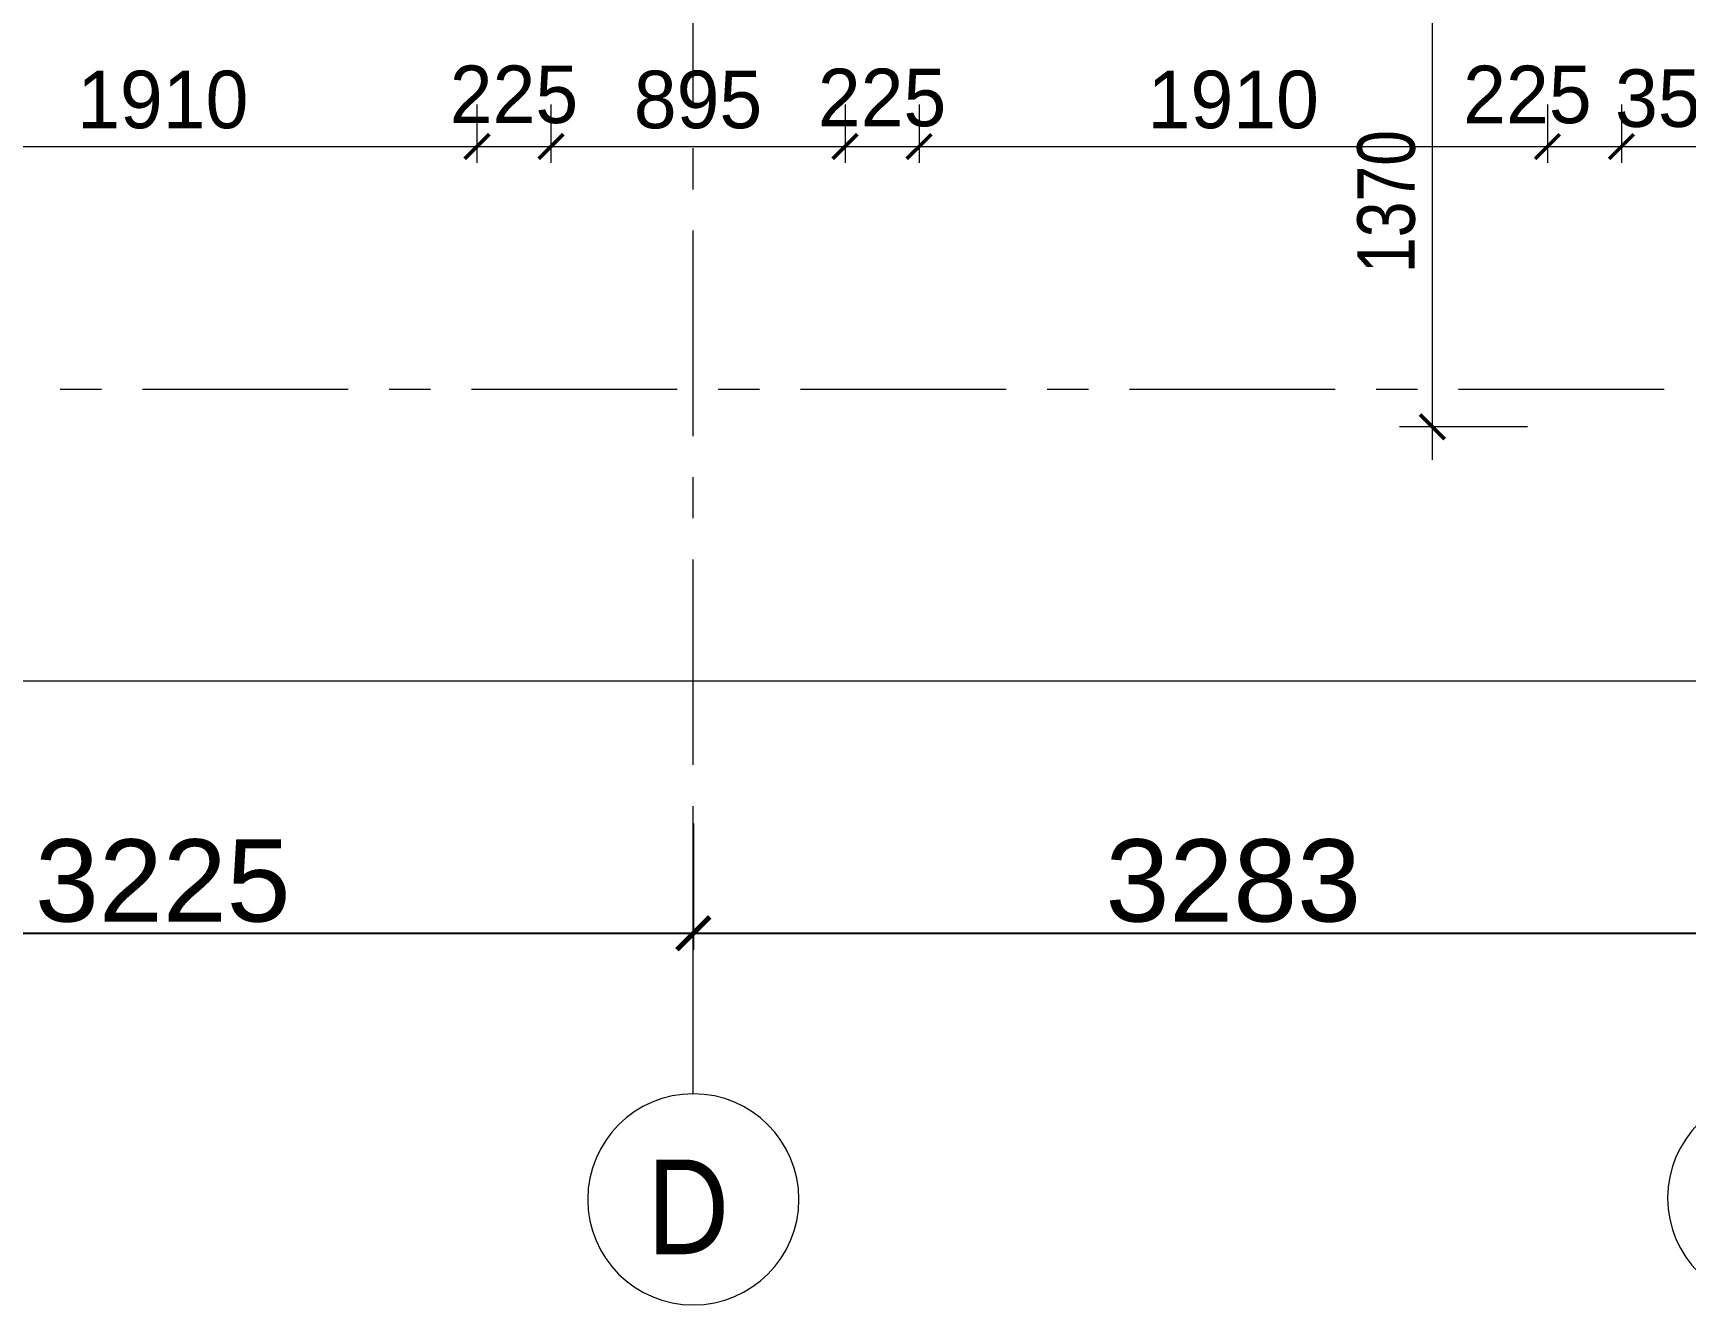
# Model space of a CAD drawing. Header units: millimetres. Extents: x -286480 to 108094, y -227925 to 10018.
# Drawn here: x -21978 to -16954, y -106737 to -102869 of the extents above; entities that cross this region are included whole.
import ezdxf
from ezdxf.enums import TextEntityAlignment as Align

# ---------------------------------------------------------------- set-up
doc = ezdxf.new("R2010")
doc.units = ezdxf.units.MM
doc.header["$LTSCALE"] = 100
doc.header["$MEASUREMENT"] = 0
doc.header["$PDMODE"] = 67
doc.linetypes.add('CENTER', pattern=[2, 1.25, -0.25, 0.25, -0.25])
doc.layers.get('0').update_dxf_attribs({"lineweight": 25})
for name, color, linetype, lineweight in [('A-ANNO-GRID', 251, 'CENTER', 9), ('dim', 7, 'Continuous', 13), ('GRID TAB', 21, 'Continuous', 5)]:
    doc.layers.add(name, color=color, linetype=linetype, lineweight=lineweight)
doc.layers.add('DIM1', color=132, linetype='Continuous')
doc.styles.add('ARIAL', font='arial.ttf', dxfattribs={"width": 0.8})
doc.styles.add('CENTURY-GOTHIC', font='GOTHIC.TTF', dxfattribs={"height": 175})
doc.styles.add('GOTHIC-TITLE', font='GOTHIC.TTF', dxfattribs={"width": 0.9, "height": 20})
doc.styles.get("Standard").update_dxf_attribs({"font": 'sanss___.ttf'})
doc.dimstyles.new('1.125', dxfattribs={"dimtxt": 175, "dimasz": 75, "dimexe": 50, "dimexo": 50, "dimgap": 50, "dimtad": 1, "dimdec": 0, "dimrnd": 5, "dimzin": 0, "dimdsep": 46, "dimtxsty": 'CENTURY-GOTHIC', "dimblk": 'ARCHTICK', "dimcen": 5, "dimdle": 40, "dimclrd": 256, "dimclre": 8, "dimclrt": 213, "dimadec": 0, "dimazin": 0, "dimtfac": 1, "dimtdec": 0, "dimtofl": 0, "dimtmove": 2, "dimatfit": 2, "dimldrblk": 'OPEN30', "dimfxl": 80, "dimtolj": 1, "dimtzin": 0, "dimlwd": 15, "dimlwe": 9, "dimarcsym": 1})
doc.dimstyles.new('D 75', dxfattribs={"dimtxt": 175, "dimasz": 75, "dimexe": 100, "dimexo": 100, "dimgap": 50, "dimtad": 1, "dimdec": 0, "dimrnd": 5, "dimzin": 0, "dimdsep": 46, "dimtxsty": 'ARIAL', "dimblk": 'ARCHTICK', "dimcen": 0.09, "dimdle": 100, "dimclrd": 256, "dimclrt": 256, "dimadec": 0, "dimazin": 0, "dimtfac": 1, "dimtdec": 0, "dimtix": 1, "dimtofl": 0, "dimtmove": 1, "dimatfit": 3, "dimfxl": 135, "dimtolj": 1, "dimtzin": 0, "dimlwd": 9, "dimlwe": 9, "dimarcsym": 0})
doc.dimstyles.new('IIITD_WD_L @ 100', dxfattribs={"dimscale": 100, "dimtxt": 2.5, "dimasz": 1, "dimexe": 0.5, "dimexo": 0.25, "dimgap": 0.3, "dimtad": 1, "dimdec": 0, "dimrnd": 1, "dimzin": 0, "dimdsep": 46, "dimtxsty": 'Standard', "dimblk": 'ARCHTICK', "dimcen": 0.2, "dimdle": 1, "dimclrd": 8, "dimclre": 8, "dimadec": 0, "dimazin": 0, "dimtfac": 1, "dimtdec": 0, "dimtofl": 0, "dimtmove": 0, "dimatfit": 0, "dimfxl": 2, "dimtolj": 1, "dimtzin": 0, "dimlwd": -1, "dimlwe": -1, "dimarcsym": 0})

# ---------------------------------------------------------------- blocks, each defined once
blk = doc.blocks.new('_ArchTick')
at = {"const_width": 0.15}
blk.add_lwpolyline([(-0.5, -0.5), (0.5, 0.5)], dxfattribs=at)
blk = doc.blocks.new('*D46')
at = {"layer": 'Defpoints', "color": 0, "ltscale": 0.1, "transparency": 16777216}
for p in [(-17562.3, -102696.8, 3), (-17724.5, -104066.7), (-17334.8, -104066.7)]:
    blk.add_point(p, dxfattribs=at)
at = {"layer": 'dim', "lineweight": 9, "ltscale": 0.1, "transparency": 16777216}
blk.add_line((-17724.5, -102596.8), (-17724.5, -104166.7), dxfattribs=at)
at = {"layer": 'dim', "color": 0, "lineweight": 9, "ltscale": 0.1, "transparency": 16777216}
for p, q in [((-17662.3, -102696.8), (-17824.5, -102696.8)), ((-17434.8, -104066.7), (-17824.5, -104066.7))]:
    blk.add_line(p, q, dxfattribs=at)
at = {"layer": 'dim', "lineweight": 9, "ltscale": 0.1, "transparency": 16777216, "xscale": 75, "yscale": 75, "zscale": 75}
for p, rotation in [((-17724.5, -102696.8), 90), ((-17724.5, -104066.7), 270)]:
    blk.add_blockref('_ArchTick', p, dxfattribs=dict(at, rotation=rotation))
at = {"layer": 'dim', "ltscale": 0.1, "transparency": 16777216, "insert": (-17863.9, -103381.7), "char_height": 175, "attachment_point": 5, "rotation": 90, "style": 'ARIAL'}
blk.add_mtext('\\A1;1370', dxfattribs=at)
blk = doc.blocks.new('*D102')
at = {"layer": 'Defpoints', "color": 0, "ltscale": 0.1, "transparency": 16777216}
for p in [(-29818.3, -102096.8), (-16803.3, -104261.7, 11.6), (-29818.3, -104840.3)]:
    blk.add_point(p, dxfattribs=at)
at = {"layer": 'dim', "color": 0, "lineweight": 9, "ltscale": 0.1, "transparency": 16777216}
for p, q in [((-29818.3, -102196.8), (-29818.3, -104940.3)), ((-16803.3, -104361.7), (-16803.3, -104940.3))]:
    blk.add_line(p, q, dxfattribs=at)
at = {"layer": 'dim', "lineweight": 9, "ltscale": 0.1, "transparency": 16777216}
blk.add_line((-16703.3, -104840.3), (-29918.3, -104840.3), dxfattribs=at)
at = {"layer": 'dim', "lineweight": 9, "ltscale": 0.1, "transparency": 16777216, "xscale": 75, "yscale": 75, "zscale": 75, "rotation": 180}
blk.add_blockref('_ArchTick', (-29818.3, -104840.3), dxfattribs=at)
at = {"layer": 'dim', "lineweight": 9, "ltscale": 0.1, "transparency": 16777216, "xscale": 75, "yscale": 75, "zscale": 75}
blk.add_blockref('_ArchTick', (-16803.3, -104840.3), dxfattribs=at)
at = {"layer": 'dim', "ltscale": 0.1, "transparency": 16777216, "insert": (-23310.8, -104700.9), "char_height": 175, "attachment_point": 5, "style": 'ARIAL'}
blk.add_mtext('\\A1;13015', dxfattribs=at)
blk = doc.blocks.new('GRIDTAB')
at = {"layer": 'GRID TAB', "ltscale": 0.1}
blk.add_circle((4668008.8, 8270544.3), 334.3, dxfattribs=at)
at = {"layer": 'GRID TAB', "ltscale": 0.1, "style": 'GOTHIC-TITLE', "width": 0.9}
blk.add_attdef('1', text='', height=300, dxfattribs=at).set_placement((4667992.4, 8270418.2), align=Align.CENTER)
blk = doc.blocks.new('*D207')
at = {"layer": 'Defpoints', "color": 0, "ltscale": 0.1, "transparency": 16777216}
for p in [(-22538.3, -103036.6, 1.1), (-20628.3, -103036.6, 1.1), (-20628.3, -103214.5)]:
    blk.add_point(p, dxfattribs=at)
at = {"layer": 'dim', "color": 8, "lineweight": 9, "ltscale": 0.1, "transparency": 16777216}
for p, q in [((-22538.3, -103086.6), (-22538.3, -103264.5)), ((-20628.3, -103086.6), (-20628.3, -103264.5))]:
    blk.add_line(p, q, dxfattribs=at)
at = {"layer": 'dim', "lineweight": 15, "ltscale": 0.1, "transparency": 16777216}
blk.add_line((-22578.3, -103214.5), (-20588.3, -103214.5), dxfattribs=at)
at = {"layer": 'dim', "lineweight": 15, "ltscale": 0.1, "transparency": 16777216, "xscale": 75, "yscale": 75, "zscale": 75, "rotation": 180}
blk.add_blockref('_ArchTick', (-22538.3, -103214.5), dxfattribs=at)
at = {"layer": 'dim', "lineweight": 15, "ltscale": 0.1, "transparency": 16777216, "xscale": 75, "yscale": 75, "zscale": 75}
blk.add_blockref('_ArchTick', (-20628.3, -103214.5), dxfattribs=at)
at = {"layer": 'dim', "color": 213, "ltscale": 0.1, "transparency": 16777216, "insert": (-21583.3, -103072.6), "char_height": 175, "attachment_point": 5, "style": 'CENTURY-GOTHIC'}
blk.add_mtext('\\A1;1910', dxfattribs=at)
blk = doc.blocks.new('_Open30')
at = {"color": 0, "linetype": 'ByBlock', "lineweight": -2}
for p, q in [((-1, 0.268), (0, 0)), ((0, 0), (-1, -0.268)), ((0, 0), (-1, 0))]:
    blk.add_line(p, q, dxfattribs=at)
blk = doc.blocks.new('*D208')
at = {"layer": 'Defpoints', "color": 0, "ltscale": 0.1, "transparency": 16777216}
for p in [(-20628.3, -103036.6, 1.1), (-20403.3, -103036.6, 1.1), (-20403.3, -103214.5)]:
    blk.add_point(p, dxfattribs=at)
at = {"layer": 'dim', "color": 8, "lineweight": 9, "ltscale": 0.1, "transparency": 16777216}
for p, q in [((-20628.3, -103086.6), (-20628.3, -103264.5)), ((-20403.3, -103086.6), (-20403.3, -103264.5))]:
    blk.add_line(p, q, dxfattribs=at)
at = {"layer": 'dim', "lineweight": 15, "ltscale": 0.1, "transparency": 16777216}
blk.add_line((-20668.3, -103214.5), (-20363.3, -103214.5), dxfattribs=at)
at = {"layer": 'dim', "lineweight": 15, "ltscale": 0.1, "transparency": 16777216, "xscale": 75, "yscale": 75, "zscale": 75, "rotation": 180}
blk.add_blockref('_ArchTick', (-20628.3, -103214.5), dxfattribs=at)
at = {"layer": 'dim', "lineweight": 15, "ltscale": 0.1, "transparency": 16777216, "xscale": 75, "yscale": 75, "zscale": 75}
blk.add_blockref('_ArchTick', (-20403.3, -103214.5), dxfattribs=at)
at = {"layer": 'dim', "color": 213, "ltscale": 0.1, "transparency": 16777216, "insert": (-20515.8, -103056.9), "char_height": 175, "attachment_point": 5, "style": 'CENTURY-GOTHIC'}
blk.add_mtext('\\A1;225', dxfattribs=at)
blk = doc.blocks.new('*D209')
at = {"layer": 'Defpoints', "color": 0, "ltscale": 0.1, "transparency": 16777216}
for p in [(-20403.3, -103036.6, 1.1), (-19509.5, -103036.6, 1.1), (-19509.5, -103214.5)]:
    blk.add_point(p, dxfattribs=at)
at = {"layer": 'dim', "color": 8, "lineweight": 9, "ltscale": 0.1, "transparency": 16777216}
for p, q in [((-20403.3, -103086.6), (-20403.3, -103264.5)), ((-19509.5, -103086.6), (-19509.5, -103264.5))]:
    blk.add_line(p, q, dxfattribs=at)
at = {"layer": 'dim', "lineweight": 15, "ltscale": 0.1, "transparency": 16777216}
blk.add_line((-20443.3, -103214.5), (-19469.5, -103214.5), dxfattribs=at)
at = {"layer": 'dim', "lineweight": 15, "ltscale": 0.1, "transparency": 16777216, "xscale": 75, "yscale": 75, "zscale": 75, "rotation": 180}
blk.add_blockref('_ArchTick', (-20403.3, -103214.5), dxfattribs=at)
at = {"layer": 'dim', "lineweight": 15, "ltscale": 0.1, "transparency": 16777216, "xscale": 75, "yscale": 75, "zscale": 75}
blk.add_blockref('_ArchTick', (-19509.5, -103214.5), dxfattribs=at)
at = {"layer": 'dim', "color": 213, "ltscale": 0.1, "transparency": 16777216, "insert": (-19956.4, -103072.6), "char_height": 175, "attachment_point": 5, "style": 'CENTURY-GOTHIC'}
blk.add_mtext('\\A1;895', dxfattribs=at)
blk = doc.blocks.new('*D210')
at = {"layer": 'Defpoints', "color": 0, "ltscale": 0.1, "transparency": 16777216}
for p in [(-19509.5, -103036.6, 1.1), (-19284.5, -103036.6, 1.1), (-19284.5, -103214.5)]:
    blk.add_point(p, dxfattribs=at)
at = {"layer": 'dim', "color": 8, "lineweight": 9, "ltscale": 0.1, "transparency": 16777216}
for p, q in [((-19509.5, -103086.6), (-19509.5, -103264.5)), ((-19284.5, -103086.6), (-19284.5, -103264.5))]:
    blk.add_line(p, q, dxfattribs=at)
at = {"layer": 'dim', "lineweight": 15, "ltscale": 0.1, "transparency": 16777216}
blk.add_line((-19549.5, -103214.5), (-19244.5, -103214.5), dxfattribs=at)
at = {"layer": 'dim', "lineweight": 15, "ltscale": 0.1, "transparency": 16777216, "xscale": 75, "yscale": 75, "zscale": 75, "rotation": 180}
blk.add_blockref('_ArchTick', (-19509.5, -103214.5), dxfattribs=at)
at = {"layer": 'dim', "lineweight": 15, "ltscale": 0.1, "transparency": 16777216, "xscale": 75, "yscale": 75, "zscale": 75}
blk.add_blockref('_ArchTick', (-19284.5, -103214.5), dxfattribs=at)
at = {"layer": 'dim', "color": 213, "ltscale": 0.1, "transparency": 16777216, "insert": (-19397, -103066.6), "char_height": 175, "attachment_point": 5, "style": 'CENTURY-GOTHIC'}
blk.add_mtext('\\A1;225', dxfattribs=at)
blk = doc.blocks.new('*D211')
at = {"layer": 'Defpoints', "color": 0, "ltscale": 0.1, "transparency": 16777216}
for p in [(-19284.5, -103036.6, 1.1), (-17374.5, -103036.6, 1.1), (-17374.5, -103214.5)]:
    blk.add_point(p, dxfattribs=at)
at = {"layer": 'dim', "color": 8, "lineweight": 9, "ltscale": 0.1, "transparency": 16777216}
for p, q in [((-19284.5, -103086.6), (-19284.5, -103264.5)), ((-17374.5, -103086.6), (-17374.5, -103264.5))]:
    blk.add_line(p, q, dxfattribs=at)
at = {"layer": 'dim', "lineweight": 15, "ltscale": 0.1, "transparency": 16777216}
blk.add_line((-19324.5, -103214.5), (-17334.5, -103214.5), dxfattribs=at)
at = {"layer": 'dim', "lineweight": 15, "ltscale": 0.1, "transparency": 16777216, "xscale": 75, "yscale": 75, "zscale": 75, "rotation": 180}
blk.add_blockref('_ArchTick', (-19284.5, -103214.5), dxfattribs=at)
at = {"layer": 'dim', "lineweight": 15, "ltscale": 0.1, "transparency": 16777216, "xscale": 75, "yscale": 75, "zscale": 75}
blk.add_blockref('_ArchTick', (-17374.5, -103214.5), dxfattribs=at)
at = {"layer": 'dim', "color": 213, "ltscale": 0.1, "transparency": 16777216, "insert": (-18329.5, -103072.6), "char_height": 175, "attachment_point": 5, "style": 'CENTURY-GOTHIC'}
blk.add_mtext('\\A1;1910', dxfattribs=at)
blk = doc.blocks.new('*D212')
at = {"layer": 'Defpoints', "color": 0, "ltscale": 0.1, "transparency": 16777216}
for p in [(-17374.5, -103036.6, 1.1), (-17149.5, -103036.6, 1.1), (-17149.5, -103214.5)]:
    blk.add_point(p, dxfattribs=at)
at = {"layer": 'dim', "color": 8, "lineweight": 9, "ltscale": 0.1, "transparency": 16777216}
for p, q in [((-17374.5, -103086.6), (-17374.5, -103264.5)), ((-17149.5, -103086.6), (-17149.5, -103264.5))]:
    blk.add_line(p, q, dxfattribs=at)
at = {"layer": 'dim', "lineweight": 15, "ltscale": 0.1, "transparency": 16777216}
blk.add_line((-17414.5, -103214.5), (-17109.5, -103214.5), dxfattribs=at)
at = {"layer": 'dim', "lineweight": 15, "ltscale": 0.1, "transparency": 16777216, "xscale": 75, "yscale": 75, "zscale": 75, "rotation": 180}
blk.add_blockref('_ArchTick', (-17374.5, -103214.5), dxfattribs=at)
at = {"layer": 'dim', "lineweight": 15, "ltscale": 0.1, "transparency": 16777216, "xscale": 75, "yscale": 75, "zscale": 75}
blk.add_blockref('_ArchTick', (-17149.5, -103214.5), dxfattribs=at)
at = {"layer": 'dim', "color": 213, "ltscale": 0.1, "transparency": 16777216, "insert": (-17435.5, -103057.3), "char_height": 175, "attachment_point": 5, "style": 'CENTURY-GOTHIC'}
blk.add_mtext('\\A1;225', dxfattribs=at)
blk = doc.blocks.new('*D213')
at = {"layer": 'Defpoints', "color": 0, "ltscale": 0.1, "transparency": 16777216}
for p in [(-16798.3, -102975, -7), (-17149.5, -103036.6, 1.1), (-16798.3, -103214.5)]:
    blk.add_point(p, dxfattribs=at)
at = {"layer": 'dim', "color": 8, "lineweight": 9, "ltscale": 0.1, "transparency": 16777216}
for p, q in [((-16798.3, -103025), (-16798.3, -103264.5)), ((-17149.5, -103086.6), (-17149.5, -103264.5))]:
    blk.add_line(p, q, dxfattribs=at)
at = {"layer": 'dim', "lineweight": 15, "ltscale": 0.1, "transparency": 16777216}
blk.add_line((-17189.5, -103214.5), (-16758.3, -103214.5), dxfattribs=at)
at = {"layer": 'dim', "lineweight": 15, "ltscale": 0.1, "transparency": 16777216, "xscale": 75, "yscale": 75, "zscale": 75, "rotation": 180}
blk.add_blockref('_ArchTick', (-17149.5, -103214.5), dxfattribs=at)
at = {"layer": 'dim', "lineweight": 15, "ltscale": 0.1, "transparency": 16777216, "xscale": 75, "yscale": 75, "zscale": 75}
blk.add_blockref('_ArchTick', (-16798.3, -103214.5), dxfattribs=at)
at = {"layer": 'dim', "color": 213, "ltscale": 0.1, "transparency": 16777216, "insert": (-16973.9, -103068.5), "char_height": 175, "attachment_point": 5, "style": 'CENTURY-GOTHIC'}
blk.add_mtext('\\A1;350', dxfattribs=at)
blk = doc.blocks.new('*D217')
at = {"layer": 'Defpoints', "color": 0, "ltscale": 0.5, "transparency": 16777216}
for p in [(-23195.8, -105248.1, -4.2), (-19970.8, -105248.1, -2.6), (-19970.8, -105606.7)]:
    blk.add_point(p, dxfattribs=at)
at = {"layer": 'DIM1', "color": 8, "ltscale": 0.5, "transparency": 16777216}
for p, q in [((-23195.8, -105273.1), (-23195.8, -105656.7)), ((-19970.8, -105273.1), (-19970.8, -105656.7)), ((-23295.8, -105606.7), (-19870.8, -105606.7))]:
    blk.add_line(p, q, dxfattribs=at)
at = {"layer": 'DIM1', "color": 8, "ltscale": 0.5, "transparency": 16777216, "xscale": 100, "yscale": 100, "zscale": 100, "rotation": 180}
blk.add_blockref('_ArchTick', (-23195.8, -105606.7), dxfattribs=at)
at = {"layer": 'DIM1', "color": 8, "ltscale": 0.5, "transparency": 16777216, "xscale": 100, "yscale": 100, "zscale": 100}
blk.add_blockref('_ArchTick', (-19970.8, -105606.7), dxfattribs=at)
at = {"layer": 'DIM1', "color": 0, "ltscale": 0.5, "transparency": 16777216, "insert": (-21583.3, -105447.7), "char_height": 250, "attachment_point": 5}
blk.add_mtext('\\A1;3225', dxfattribs=at)
blk = doc.blocks.new('*D218')
at = {"layer": 'Defpoints', "color": 0, "ltscale": 0.5, "transparency": 16777216}
for p in [(-19970.8, -105248.1, -2.6), (-16688.3, -105248.1, 10.1), (-16688.3, -105606.7)]:
    blk.add_point(p, dxfattribs=at)
at = {"layer": 'DIM1', "color": 8, "ltscale": 0.5, "transparency": 16777216}
for p, q in [((-19970.8, -105273.1), (-19970.8, -105656.7)), ((-16688.3, -105273.1), (-16688.3, -105656.7)), ((-20070.8, -105606.7), (-16588.3, -105606.7))]:
    blk.add_line(p, q, dxfattribs=at)
at = {"layer": 'DIM1', "color": 8, "ltscale": 0.5, "transparency": 16777216, "xscale": 100, "yscale": 100, "zscale": 100, "rotation": 180}
blk.add_blockref('_ArchTick', (-19970.8, -105606.7), dxfattribs=at)
at = {"layer": 'DIM1', "color": 8, "ltscale": 0.5, "transparency": 16777216, "xscale": 100, "yscale": 100, "zscale": 100}
blk.add_blockref('_ArchTick', (-16688.3, -105606.7), dxfattribs=at)
at = {"layer": 'DIM1', "color": 0, "ltscale": 0.5, "transparency": 16777216, "insert": (-18329.5, -105447.7), "char_height": 250, "attachment_point": 5}
blk.add_mtext('\\A1;3283', dxfattribs=at)

msp = doc.modelspace()

# ---------------------------------------------------------------- linework, layer by layer
at = {"layer": 'A-ANNO-GRID', "ltscale": 5}
for p, q in [((-19970.8, -106094.8, -2.6), (-19970.8, -89828, -2.6)), ((-30644.8, -103951.7, 36.7), (-4817.6, -103951.7, 36.7))]:
    msp.add_line(p, q, dxfattribs=at)

# ---------------------------------------------------------------- block references
at = {"layer": 'GRID TAB', "color": 1}
ref = msp.add_blockref('GRIDTAB', (-4501259.2, 7833306.8, -2.6), dxfattribs=dict(at, xscale=-0.9600000000000005, yscale=0.9600000000000005, zscale=0.9600000000000005, rotation=180))
ref.add_attrib('1', 'D', dxfattribs={"ltscale": 0.1, "height": 288, "rotation": 360, "style": 'GOTHIC-TITLE', "text_generation_flag": 4, "width": 0.9}).set_placement((-19986.6, -106294.7, -2.6), align=Align.CENTER)
ref = msp.add_blockref('GRIDTAB', (-4497976.7, 7833311, 16.3), dxfattribs=dict(at, xscale=-0.9600000000000005, yscale=0.9600000000000005, zscale=0.9600000000000005, rotation=180))
ref.add_attrib('1', 'E', dxfattribs={"ltscale": 0.1, "height": 288, "rotation": 360, "style": 'GOTHIC-TITLE', "width": 0.9}).set_placement((-16704.1, -106578.4, 16.3), align=Align.CENTER)

# ---------------------------------------------------------------- dimensions: what is measured, and where the dimension line sits
at = {"layer": 'dim', "ltscale": 0.1}
for base, p1, p2, dimstyle, picture, middle in [((-29818.3, -104840.3, 29.7), (-16803.3, -104261.7, 41.3), (-29818.3, -102096.8, 29.7), 'D 75', '*D102', (-23310.8, -104700.9, 29.7)), ((-20628.3, -103214.5, -13.2), (-22538.3, -103036.6, -12.2), (-20628.3, -103036.6, -12.2), '1.125', '*D207', (-21583.3, -103072.6, -13.2)), ((-19509.5, -103214.5, -13.2), (-20403.3, -103036.6, -12.2), (-19509.5, -103036.6, -12.2), '1.125', '*D209', (-19956.4, -103072.6, -13.2)), ((-17374.5, -103214.5, -13.2), (-19284.5, -103036.6, -12.2), (-17374.5, -103036.6, -12.2), '1.125', '*D211', (-18329.5, -103072.6, -13.2))]:
    dim = msp.add_linear_dim(base=base, p1=p1, p2=p2, dimstyle=dimstyle, dxfattribs=at)
    dim.commit()
    dim.dimension.update_dxf_attribs({"geometry": picture, "text_midpoint": middle})
dim = msp.add_linear_dim(base=(-17724.5, -104066.7, 41.3), p1=(-17562.3, -102696.8, 44.3), p2=(-17334.8, -104066.7, 41.3), angle=90, dimstyle='D 75', dxfattribs=at)
dim.commit()
dim.dimension.update_dxf_attribs({"geometry": '*D46', "text_midpoint": (-17863.9, -103381.7, 41.3)})
for base, p1, p2, picture, middle in [((-20403.3, -103214.5, -13.2), (-20628.3, -103036.6, -12.2), (-20403.3, -103036.6, -12.2), '*D208', (-20515.8, -103056.9, -13.2)), ((-19284.5, -103214.5, -13.2), (-19509.5, -103036.6, -12.2), (-19284.5, -103036.6, -12.2), '*D210', (-19397, -103066.6, -13.2)), ((-17149.5, -103214.5, -13.2), (-17374.5, -103036.6, -12.2), (-17149.5, -103036.6, -12.2), '*D212', (-17435.5, -103057.3, -13.2)), ((-16798.3, -103214.5, -13.2), (-17149.5, -103036.6, -12.2), (-16798.3, -102975, -20.2), '*D213', (-16973.9, -103068.5, -13.2))]:
    dim = msp.add_linear_dim(base=base, p1=p1, p2=p2, dimstyle='1.125', dxfattribs=at)
    dim.commit()
    dim.dimension.update_dxf_attribs({"geometry": picture, "text_midpoint": middle, "dimtype": 160})
at = {"layer": 'DIM1', "ltscale": 0.5}
for base, p1, p2, picture, middle in [((-19970.8, -105606.7), (-23195.8, -105248.1, -4.2), (-19970.8, -105248.1, -2.6), '*D217', (-21583.3, -105447.7)), ((-16688.29232, -105606.66138), (-19970.79233, -105248.14716, -2.63252), (-16688.29232, -105248.14716, 10.13719), '*D218', (-18329.54233, -105447.71762))]:
    dim = msp.add_linear_dim(base=base, p1=p1, p2=p2, dimstyle='IIITD_WD_L @ 100', dxfattribs=at)
    dim.commit()
    dim.dimension.update_dxf_attribs({"geometry": picture, "text_midpoint": middle})

doc.saveas('drawing.dxf')
